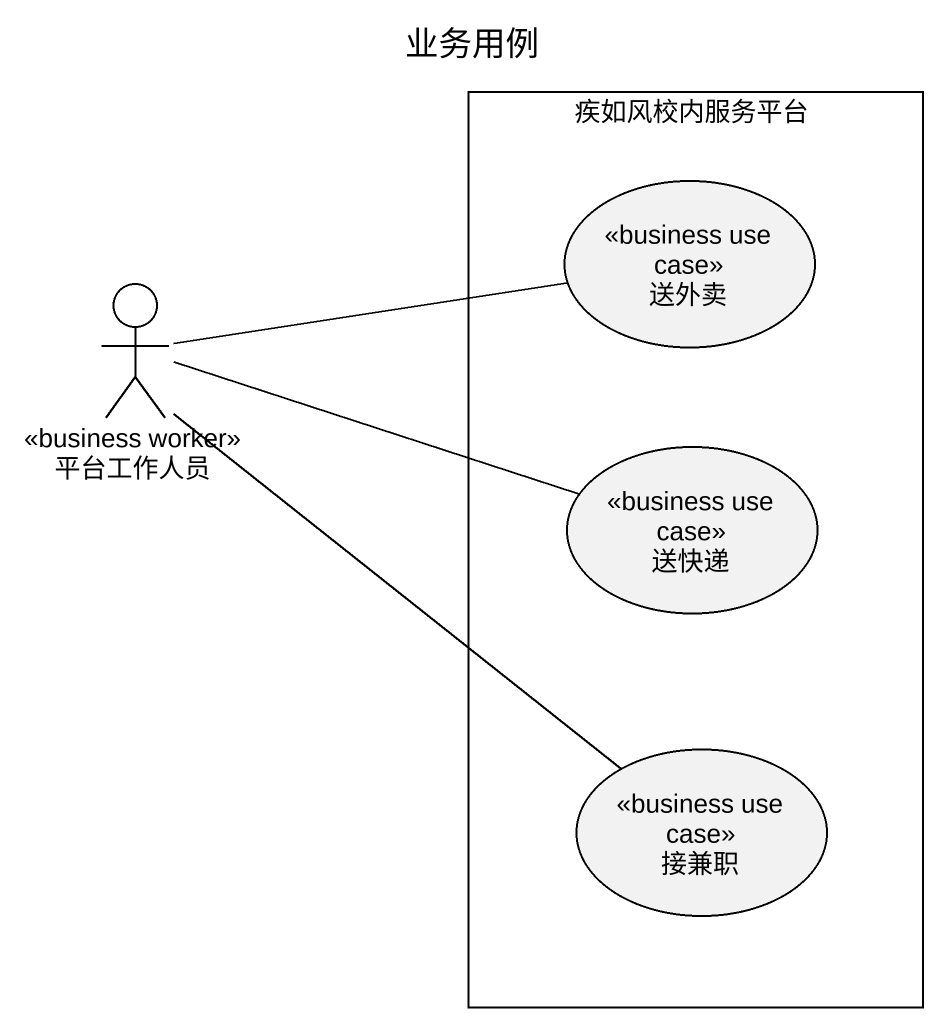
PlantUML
@startuml
title 业务用例
rectangle 疾如风校内服务平台 {
  usecase 送外卖 <<business use case>>
  usecase 送快递 <<business use case>>
  usecase 接兼职 <<business use case>>
}
actor 平台工作人员 <<business worker>>
平台工作人员 -right- 送外卖
平台工作人员 -right- 送快递
平台工作人员 -right- 接兼职
@enduml
